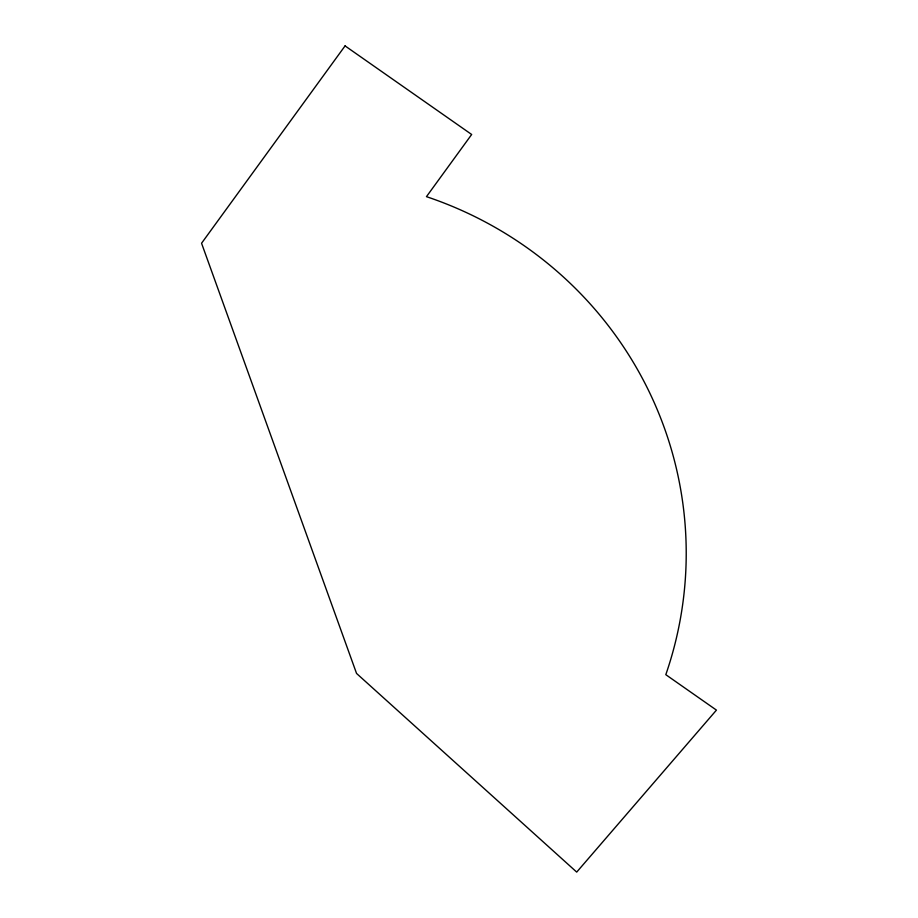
<?xml version="1.0" encoding="UTF-8"?>
<svg xmlns="http://www.w3.org/2000/svg" width="918" height="918" viewBox="0 0 918 918"><rect width="100%" height="100%" fill="white"/><g stroke="black" fill="none" stroke-linecap="round" stroke-linejoin="round"><path stroke-width="1.38" d="M345.065 45.9L201.558 243.247L356.551 673.445L576.711 872.1L716.442 710.107L665.802 674.673A384.596 377.401 -1.9 0 0 426.457 196.659L471.668 134.487L345.065 45.9"/></g></svg>
